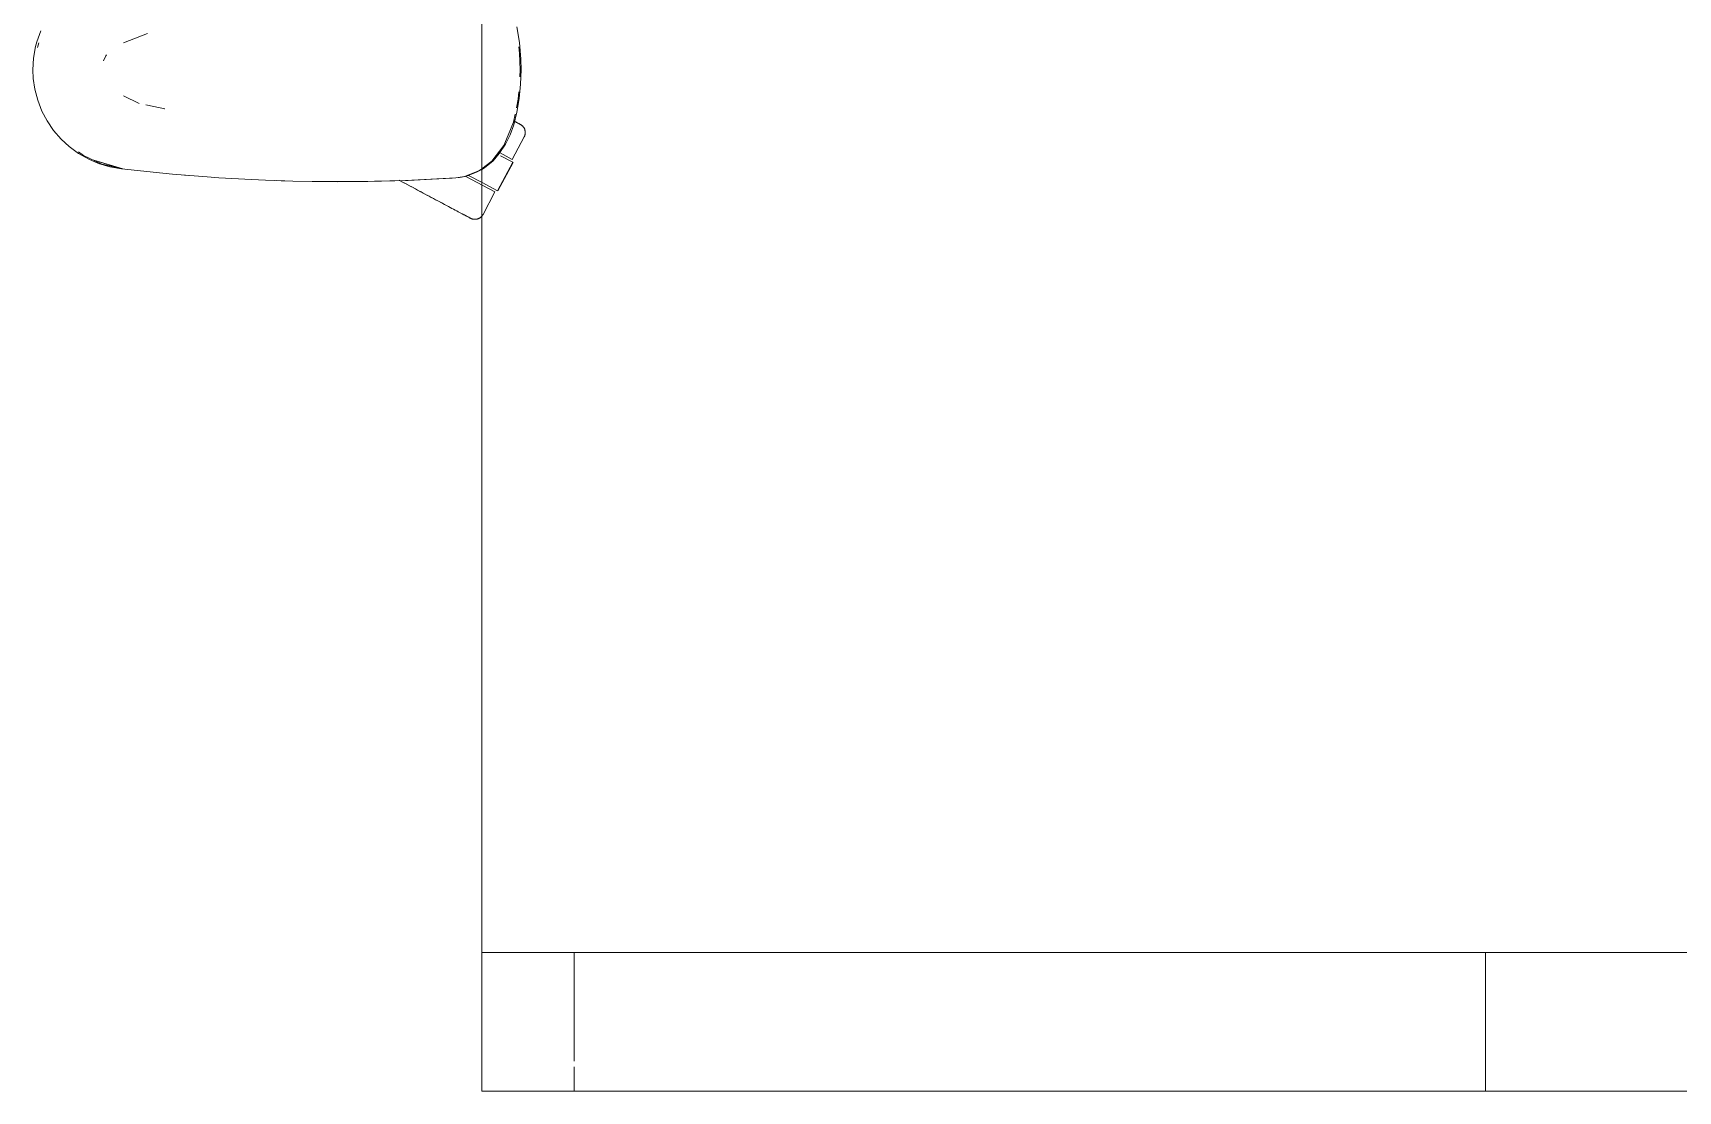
# Model space of a CAD drawing. Header units: millimetres. Extents: x 155927 to 295199, y -4084 to 97293.
# Drawn here: x 200257 to 200969, y 30026 to 30484 of the extents above; entities that cross this region are included whole.
import ezdxf

# ---------------------------------------------------------------- set-up
doc = ezdxf.new("R2010")
doc.units = ezdxf.units.MM
doc.header["$MEASUREMENT"] = 0
doc.layers.add('G-IMPT', color=8, linetype='CONTINUOUS', lineweight=9)
doc.layers.add('I-FURN', color=8, linetype='CONTINUOUS', lineweight=9)

msp = doc.modelspace()

# ---------------------------------------------------------------- linework, layer by layer
at = {"layer": 'G-IMPT'}
for p, q in [((200466.05, 30486.93), (200467.17, 30480.17)), ((200257.68, 30478.33), (200258.24, 30480.46)), ((200259.95, 30485.23), (200258.24, 30480.46)), ((200259.04, 30480.02), (200258.42, 30477.99)), ((200306.08, 30484.06), (200295.66, 30479.92)), ((200467.74, 30472.85), (200467.17, 30480.17)), ((200256.5, 30468.34), (200256.8, 30473.38)), ((200256.8, 30473.38), (200257.68, 30478.33)), ((200287.12, 30472.17), (200288.13, 30474.39)), ((200288.13, 30474.39), (200288.43, 30474.84)), ((200467.23, 30475.51), (200466.83, 30478.29)), ((200467.23, 30475.51), (200467.46, 30468.34)), ((200467.74, 30472.85), (200467.83, 30468.34)), ((200256.5, 30468.34), (200256.67, 30464.5)), ((200467.27, 30465.23), (200467.46, 30468.34)), ((200467.83, 30468.34), (200467.65, 30462.01)), ((200257.32, 30459.98), (200256.67, 30464.5)), ((200257.32, 30459.98), (200258.58, 30455.12)), ((200466.67, 30455.52), (200466.87, 30458.72)), ((200467.09, 30455.86), (200467.65, 30462.01)), ((200260.42, 30450.4), (200258.58, 30455.12)), ((200295.75, 30456.97), (200302.53, 30453.7)), ((200305.39, 30453.14), (200306.15, 30452.93)), ((200313.58, 30451.36), (200306.15, 30452.93)), ((200313.5, 30451.38), (200313.58, 30451.36)), ((200465.9, 30451.77), (200466.67, 30455.52)), ((200467.09, 30455.86), (200466.09, 30449.92)), ((200262.61, 30446.24), (200260.42, 30450.4)), ((200262.61, 30446.24), (200265.44, 30442.07)), ((200464.63, 30445.56), (200462.3, 30439.93)), ((200464.66, 30444.44), (200463.07, 30440.11)), ((200464.63, 30445.56), (200465.34, 30449.02)), ((200464.66, 30444.44), (200466.09, 30449.92)), ((200265.44, 30442.07), (200268.76, 30438.24)), ((200272.2, 30435.07), (200268.76, 30438.24)), ((200460.46, 30435.54), (200462.3, 30439.93)), ((200461.09, 30436.03), (200463.07, 30440.11)), ((200272.2, 30435.07), (200276.28, 30432.08)), ((200276.24, 30432.77), (200278.35, 30431.17)), ((200280.72, 30429.56), (200276.28, 30432.08)), ((200286.41, 30427.44), (200278.35, 30431.17)), ((200455.25, 30428.75), (200460.46, 30435.54)), ((200458.43, 30431.99), (200455.77, 30428.95)), ((200461.09, 30436.03), (200458.43, 30431.99)), ((200280.72, 30429.56), (200284.96, 30427.75)), ((200295.38, 30425.39), (200282.92, 30429.22)), ((200282.92, 30429.22), (200292.06, 30426.31)), ((200284.96, 30427.75), (200289.82, 30426.29)), ((200286.41, 30427.44), (200294.81, 30425.52)), ((200294.87, 30425.39), (200289.82, 30426.29)), ((200295.38, 30425.39), (200292.06, 30426.31)), ((200312.79, 30423.49), (200294.87, 30425.39)), ((200316.92, 30423.14), (200312.79, 30423.49)), ((200331.98, 30421.89), (200316.92, 30423.14)), ((200323.8, 30422.54), (200322.12, 30422.71)), ((200443.43, 30422.17), (200449.62, 30424.58)), ((200443.61, 30422.15), (200444.95, 30422.52)), ((200448.59, 30423.91), (200444.95, 30422.52)), ((200448.59, 30423.91), (200450.83, 30425.19)), ((200449.62, 30424.58), (200450.83, 30425.48)), ((200450.83, 30425.48), (200455.25, 30428.75)), ((200450.83, 30425.19), (200452.03, 30425.87)), ((200452.03, 30425.87), (200455.77, 30428.95)), ((200331.98, 30421.89), (200337.07, 30421.57)), ((200337.07, 30421.57), (200351.21, 30420.76)), ((200357.23, 30420.5), (200351.21, 30420.76)), ((200357.23, 30420.5), (200368.99, 30420.11)), ((200362.12, 30420.36), (200364.05, 30420.25)), ((200364.05, 30420.25), (200365.55, 30420.24)), ((200377.41, 30419.95), (200368.99, 30420.11)), ((200377.41, 30419.95), (200407.43, 30420.07)), ((200377.41, 30419.95), (200397.59, 30419.9)), ((200377.41, 30419.95), (200388.2, 30419.86)), ((200407.43, 30420.07), (200388.2, 30419.86)), ((200396.69, 30419.95), (200399.63, 30419.92)), ((200397.59, 30419.9), (200418.99, 30420.41)), ((200397.59, 30419.9), (200417.78, 30420.37)), ((200397.59, 30419.9), (200407.43, 30420.07)), ((200399.63, 30419.92), (200401.54, 30419.99)), ((200407.43, 30420.07), (200418.99, 30420.41)), ((200417.78, 30420.37), (200439.56, 30421.46)), ((200417.78, 30420.37), (200437.96, 30421.34)), ((200418.99, 30420.41), (200417.78, 30420.37)), ((200418.99, 30420.41), (200439.56, 30421.46)), ((200439.56, 30421.46), (200437.96, 30421.34)), ((200439.56, 30421.46), (200441.21, 30421.71)), ((200443.43, 30422.17), (200439.58, 30421.59)), ((200443.61, 30422.15), (200441.21, 30421.71))]:
    msp.add_line(p, q, dxfattribs=at)
at = {"layer": 'I-FURN'}
for p, q in [((200450.83, 31426.14), (200450.83, 30026.14)), ((200450.83, 30026.14), (200450.83, 31426.14)), ((200464.91, 30446.06), (200465.34, 30445.83)), ((200465.55, 30445.72), (200465.14, 30445.93)), ((200465.34, 30445.83), (200465.73, 30445.62)), ((200465.93, 30445.52), (200465.55, 30445.72)), ((200465.73, 30445.62), (200466.09, 30445.43)), ((200466.26, 30445.34), (200465.93, 30445.52)), ((200466.09, 30445.43), (200466.4, 30445.26)), ((200466.56, 30445.18), (200466.26, 30445.34)), ((200466.4, 30445.26), (200466.68, 30445.12)), ((200466.82, 30445.04), (200466.56, 30445.18)), ((200466.68, 30445.12), (200466.92, 30444.99)), ((200467.04, 30444.93), (200466.82, 30445.04)), ((200466.92, 30444.99), (200467.13, 30444.88)), ((200467.22, 30444.83), (200467.04, 30444.93)), ((200467.13, 30444.88), (200467.29, 30444.8)), ((200467.36, 30444.76), (200467.22, 30444.83)), ((200467.29, 30444.8), (200467.41, 30444.73)), ((200467.46, 30444.7), (200467.36, 30444.76)), ((200467.41, 30444.73), (200467.49, 30444.69)), ((200467.52, 30444.67), (200467.46, 30444.7)), ((200467.49, 30444.69), (200467.53, 30444.66)), ((200467.54, 30444.66), (200467.52, 30444.67)), ((200467.53, 30444.66), (200467.54, 30444.66)), ((200467.54, 30444.66), (200467.68, 30444.58)), ((200467.68, 30444.58), (200467.82, 30444.5)), ((200467.82, 30444.5), (200467.95, 30444.41)), ((200467.95, 30444.41), (200468.08, 30444.31)), ((200468.08, 30444.31), (200468.21, 30444.21)), ((200468.21, 30444.21), (200468.33, 30444.11)), ((200468.33, 30444.11), (200468.45, 30444)), ((200468.45, 30444), (200468.56, 30443.89)), ((200468.56, 30443.89), (200468.67, 30443.77)), ((200464.06, 30429.53), (200469.21, 30439.21)), ((200468.67, 30443.77), (200468.77, 30443.64)), ((200468.77, 30443.64), (200468.87, 30443.52)), ((200468.87, 30443.52), (200468.97, 30443.39)), ((200468.97, 30443.39), (200469.06, 30443.25)), ((200469.06, 30443.25), (200469.14, 30443.11)), ((200469.14, 30443.11), (200469.22, 30442.97)), ((200469.23, 30439.25), (200469.21, 30439.21)), ((200469.22, 30442.97), (200469.29, 30442.83)), ((200469.3, 30439.39), (200469.23, 30439.25)), ((200469.29, 30442.83), (200469.36, 30442.68)), ((200469.36, 30439.54), (200469.3, 30439.39)), ((200469.36, 30442.68), (200469.42, 30442.53)), ((200469.42, 30439.69), (200469.36, 30439.54)), ((200469.42, 30442.53), (200469.47, 30442.38)), ((200469.47, 30439.84), (200469.42, 30439.69)), ((200469.47, 30442.38), (200469.52, 30442.22)), ((200469.52, 30440), (200469.47, 30439.84)), ((200469.52, 30442.22), (200469.56, 30442.07)), ((200469.56, 30440.15), (200469.52, 30440)), ((200469.56, 30442.07), (200469.59, 30441.91)), ((200469.6, 30440.31), (200469.56, 30440.15)), ((200469.59, 30441.91), (200469.62, 30441.75)), ((200469.63, 30440.47), (200469.6, 30440.31)), ((200469.62, 30441.75), (200469.65, 30441.59)), ((200469.65, 30440.63), (200469.63, 30440.47)), ((200469.65, 30441.59), (200469.66, 30441.43)), ((200469.66, 30440.79), (200469.65, 30440.63)), ((200469.66, 30441.43), (200469.67, 30441.27)), ((200469.67, 30440.95), (200469.66, 30440.79)), ((200469.67, 30441.27), (200469.68, 30441.11)), ((200469.68, 30441.11), (200469.67, 30440.95)), ((200458.86, 30432.29), (200464.06, 30429.53)), ((200458.95, 30431.11), (200464.24, 30428.29)), ((200450.97, 30419.49), (200445.16, 30422.58)), ((200464.24, 30428.29), (200457.67, 30415.93)), ((200457.84, 30415.84), (200464.41, 30428.2)), ((200416.08, 30419.93), (200415.09, 30420.45)), ((200415.55, 30420.21), (200416.53, 30419.68)), ((200417.07, 30419.4), (200416.08, 30419.93)), ((200416.53, 30419.68), (200417.53, 30419.15)), ((200418.07, 30418.87), (200417.07, 30419.4)), ((200417.53, 30419.15), (200418.53, 30418.62)), ((200419.07, 30418.34), (200418.07, 30418.87)), ((200418.53, 30418.62), (200419.53, 30418.09)), ((200420.07, 30417.8), (200419.07, 30418.34)), ((200419.53, 30418.09), (200420.53, 30417.56)), ((200421.08, 30417.27), (200420.07, 30417.8)), ((200420.53, 30417.56), (200421.54, 30417.02)), ((200422.08, 30416.73), (200421.08, 30417.27)), ((200421.54, 30417.02), (200422.54, 30416.49)), ((200423.08, 30416.2), (200422.08, 30416.73)), ((200422.54, 30416.49), (200423.55, 30415.95)), ((200424.08, 30415.67), (200423.08, 30416.2)), ((200423.55, 30415.95), (200424.54, 30415.42)), ((200425.08, 30415.14), (200424.08, 30415.67)), ((200424.54, 30415.42), (200425.53, 30414.9)), ((200443.88, 30422.13), (200451.26, 30418.21)), ((200457.67, 30415.93), (200450.97, 30419.49)), ((200451.26, 30418.21), (200456.54, 30415.4)), ((200451.39, 30405.71), (200456.54, 30415.4)), ((200426.07, 30414.61), (200425.08, 30415.14)), ((200425.53, 30414.9), (200426.52, 30414.37)), ((200427.04, 30414.09), (200426.07, 30414.61)), ((200426.52, 30414.37), (200427.49, 30413.86)), ((200428.01, 30413.58), (200427.04, 30414.09)), ((200427.49, 30413.86), (200428.45, 30413.34)), ((200428.97, 30413.07), (200428.01, 30413.58)), ((200428.45, 30413.34), (200429.41, 30412.84)), ((200429.91, 30412.57), (200428.97, 30413.07)), ((200429.41, 30412.84), (200430.34, 30412.34)), ((200430.84, 30412.07), (200429.91, 30412.57)), ((200430.34, 30412.34), (200431.27, 30411.85)), ((200431.76, 30411.59), (200430.84, 30412.07)), ((200431.27, 30411.85), (200432.17, 30411.37)), ((200432.65, 30411.11), (200431.76, 30411.59)), ((200432.17, 30411.37), (200433.06, 30410.9)), ((200433.53, 30410.65), (200432.65, 30411.11)), ((200433.06, 30410.9), (200433.93, 30410.43)), ((200434.39, 30410.19), (200433.53, 30410.65)), ((200433.93, 30410.43), (200434.77, 30409.98)), ((200435.22, 30409.75), (200434.39, 30410.19)), ((200434.77, 30409.98), (200435.6, 30409.55)), ((200435.6, 30409.55), (200436.4, 30409.12)), ((200436.4, 30409.12), (200437.18, 30408.71)), ((200437.18, 30408.71), (200437.93, 30408.31)), ((200437.93, 30408.31), (200438.65, 30407.92)), ((200438.65, 30407.92), (200439.34, 30407.56)), ((200439.34, 30407.56), (200440.01, 30407.2)), ((200440.01, 30407.2), (200440.64, 30406.87)), ((200440.64, 30406.87), (200441.24, 30406.55)), ((200441.55, 30406.38), (200440.97, 30406.69)), ((200441.24, 30406.55), (200441.81, 30406.24)), ((200442.1, 30406.09), (200441.55, 30406.38)), ((200441.81, 30406.24), (200442.35, 30405.96)), ((200442.62, 30405.81), (200442.1, 30406.09)), ((200442.35, 30405.96), (200442.85, 30405.69)), ((200443.1, 30405.56), (200442.62, 30405.81)), ((200442.85, 30405.69), (200443.31, 30405.44)), ((200443.55, 30405.32), (200443.1, 30405.56)), ((200443.31, 30405.44), (200443.74, 30405.22)), ((200443.96, 30405.1), (200443.55, 30405.32)), ((200443.74, 30405.22), (200444.13, 30405.01)), ((200444.33, 30404.9), (200443.96, 30405.1)), ((200444.13, 30405.01), (200444.49, 30404.82)), ((200444.67, 30404.72), (200444.33, 30404.9)), ((200444.49, 30404.82), (200444.81, 30404.65)), ((200444.96, 30404.57), (200444.67, 30404.72)), ((200444.81, 30404.65), (200445.09, 30404.5)), ((200445.22, 30404.43), (200444.96, 30404.57)), ((200445.09, 30404.5), (200445.33, 30404.37)), ((200445.44, 30404.31), (200445.22, 30404.43)), ((200445.33, 30404.37), (200445.53, 30404.27)), ((200445.62, 30404.22), (200445.44, 30404.31)), ((200445.53, 30404.27), (200445.69, 30404.18)), ((200445.76, 30404.14), (200445.62, 30404.22)), ((200445.69, 30404.18), (200445.81, 30404.11)), ((200445.86, 30404.09), (200445.76, 30404.14)), ((200445.81, 30404.11), (200445.9, 30404.07)), ((200445.92, 30404.06), (200445.86, 30404.09)), ((200445.9, 30404.07), (200445.94, 30404.05)), ((200445.94, 30404.05), (200445.92, 30404.06)), ((200445.98, 30404.03), (200445.94, 30404.05)), ((200445.94, 30404.05), (200445.94, 30404.05)), ((200446.13, 30403.95), (200445.98, 30404.03)), ((200446.27, 30403.89), (200446.13, 30403.95)), ((200446.42, 30403.83), (200446.27, 30403.89)), ((200446.58, 30403.78), (200446.42, 30403.83)), ((200446.73, 30403.73), (200446.58, 30403.78)), ((200446.89, 30403.69), (200446.73, 30403.73)), ((200447.04, 30403.65), (200446.89, 30403.69)), ((200447.2, 30403.62), (200447.04, 30403.65)), ((200447.36, 30403.6), (200447.2, 30403.62)), ((200447.52, 30403.59), (200447.36, 30403.6)), ((200447.68, 30403.58), (200447.52, 30403.59)), ((200447.84, 30403.57), (200447.68, 30403.58)), ((200448, 30403.58), (200447.84, 30403.57)), ((200448.17, 30403.59), (200448, 30403.58)), ((200448.33, 30403.6), (200448.17, 30403.59)), ((200448.49, 30403.63), (200448.33, 30403.6)), ((200448.64, 30403.66), (200448.49, 30403.63)), ((200448.8, 30403.69), (200448.64, 30403.66)), ((200448.96, 30403.73), (200448.8, 30403.69)), ((200449.11, 30403.78), (200448.96, 30403.73)), ((200449.26, 30403.84), (200449.11, 30403.78)), ((200449.41, 30403.9), (200449.26, 30403.84)), ((200449.56, 30403.96), (200449.41, 30403.9)), ((200449.7, 30404.03), (200449.56, 30403.96)), ((200449.84, 30404.11), (200449.7, 30404.03)), ((200449.98, 30404.19), (200449.84, 30404.11)), ((200450.12, 30404.28), (200449.98, 30404.19)), ((200450.25, 30404.38), (200450.12, 30404.28)), ((200450.38, 30404.48), (200450.25, 30404.38)), ((200450.5, 30404.58), (200450.38, 30404.48)), ((200450.62, 30404.69), (200450.5, 30404.58)), ((200450.73, 30404.8), (200450.62, 30404.69)), ((200450.84, 30404.92), (200450.73, 30404.8)), ((200450.95, 30405.04), (200450.84, 30404.92)), ((200451.05, 30405.17), (200450.95, 30405.04)), ((200451.14, 30405.3), (200451.05, 30405.17)), ((200451.23, 30405.43), (200451.14, 30405.3)), ((200451.31, 30405.57), (200451.23, 30405.43)), ((200451.39, 30405.71), (200451.31, 30405.57)), ((200490.83, 30086.14), (200450.83, 30086.14)), ((200450.83, 30086.14), (200885.47, 30086.14)), ((200450.83, 30086.14), (200450.83, 30026.14)), ((200450.83, 30086.14), (200450.83, 30026.14)), ((202010.83, 30086.14), (200490.83, 30086.14)), ((200490.83, 30086.14), (200490.83, 30039.04)), ((200490.83, 30086.14), (200490.83, 30039.04)), ((200885.47, 30086.14), (201015.83, 30086.14)), ((200885.47, 30086.14), (200885.47, 30026.14)), ((200885.47, 30086.14), (200885.47, 30026.14)), ((200490.83, 30036.72), (200490.83, 30026.14)), ((200490.83, 30036.72), (200490.83, 30026.14)), ((200885.47, 30026.14), (200450.83, 30026.14)), ((200450.83, 30026.14), (200490.83, 30026.14)), ((200450.83, 30026.14), (201250.83, 30026.14)), ((201250.83, 30026.14), (200450.83, 30026.14)), ((200490.83, 30026.14), (202010.83, 30026.14)), ((201015.83, 30026.14), (200885.47, 30026.14))]:
    msp.add_line(p, q, dxfattribs=at)

doc.saveas('drawing.dxf')
